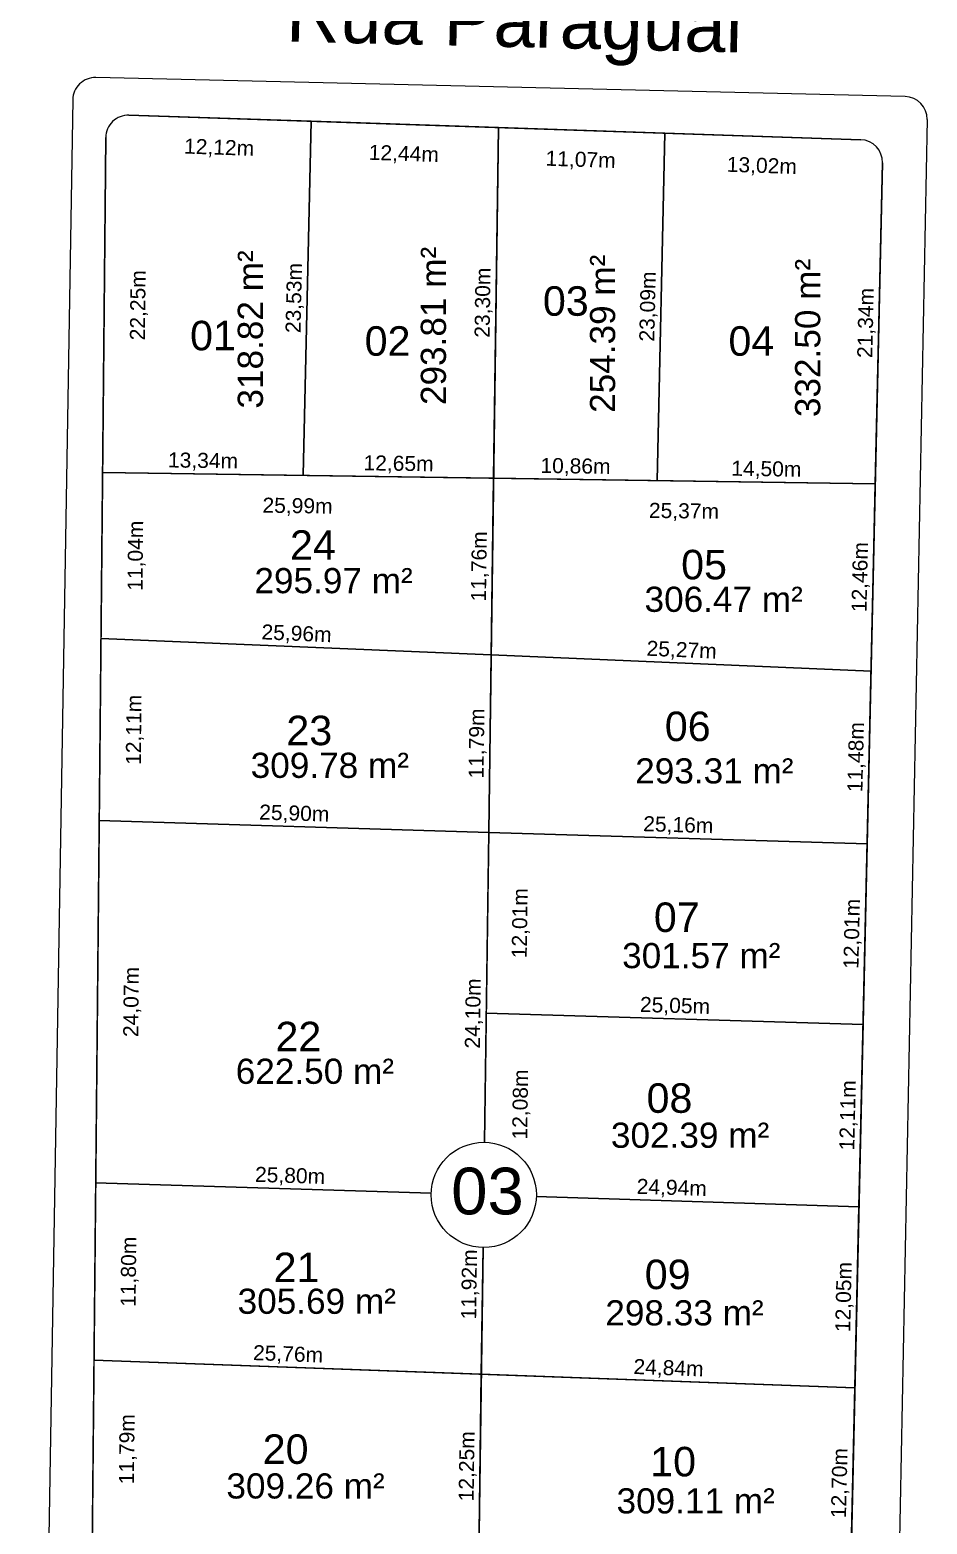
# Model space of a CAD drawing. Header units: metres. Extents: x 3808 to 8215, y 2374 to 6187.
# Drawn here: x 4818.6 to 4878.3, y 4504.5 to 4603.8 of the extents above; entities that cross this region are included whole.
import ezdxf
from ezdxf.enums import TextEntityAlignment as Align

# ---------------------------------------------------------------- set-up
doc = ezdxf.new("R2010")
doc.units = ezdxf.units.M
for name, color, linetype in [('Areas Lotes', 1, 'Continuous'), ('Calçada', 8, 'Continuous'), ('COTAS', 7, 'Continuous'), ('Lote', 7, 'Continuous'), ('Nome das Ruas', 7, 'Continuous'), ('Nº Lote', 7, 'Continuous'), ('Nº. quadra', 7, 'Continuous'), ('quadras', 7, 'Continuous')]:
    doc.layers.add(name, color=color, linetype=linetype)
doc.styles.add('Arial', font='arial.ttf')
doc.dimstyles.new('Copy(2) of ISO-25', dxfattribs={"dimtxt": 1, "dimasz": 2.5, "dimexe": 1.25, "dimexo": 0.625, "dimgap": 0.2, "dimtad": 1, "dimtoh": 1, "dimlfac": 1, "dimzin": 1, "dimtxsty": 'Arial', "dimblk": 'NONE', "dimcen": 0, "dimse1": 1, "dimse2": 1, "dimsd1": 1, "dimsd2": 1, "dimclrt": 256, "dimaunit": 1, "dimadec": 3, "dimazin": 0, "dimtfac": 1, "dimtmove": 0, "dimatfit": 3, "dimldrblk": 'NONE', "dimfxl": 1, "dimtolj": 1, "dimtzin": 0, "dimarcsym": 0})

# ---------------------------------------------------------------- blocks, each defined once
blk = doc.blocks.new('*D7669')
at = {"layer": 'Defpoints', "color": 0, "linetype": 'Continuous', "transparency": 16777216}
for p in [(4823.463, 4574.439), (4836.804, 4574.242), (4836.804, 4574.242)]:
    blk.add_point(p, dxfattribs=at)
at = {"layer": 'COTAS', "linetype": 'Continuous', "lineweight": 5, "transparency": 16777216, "insert": (4830.146, 4575.141), "char_height": 1, "attachment_point": 5, "rotation": 359.15487, "style": 'Arial'}
blk.add_mtext('\\A1;13,34m', dxfattribs=at)
blk = doc.blocks.new('_None')
blk = doc.blocks.new('*D7670')
at = {"layer": 'Defpoints', "color": 0, "linetype": 'Continuous', "transparency": 16777216}
for p in [(4836.804, 4574.242), (4849.455, 4574.055), (4849.455, 4574.055)]:
    blk.add_point(p, dxfattribs=at)
at = {"layer": 'COTAS', "linetype": 'Continuous', "lineweight": 5, "transparency": 16777216, "insert": (4843.141, 4574.95), "char_height": 1, "attachment_point": 5, "rotation": 359.15487, "style": 'Arial'}
blk.add_mtext('\\A1;12,65m', dxfattribs=at)
blk = doc.blocks.new('*D7671')
at = {"layer": 'Defpoints', "color": 0, "linetype": 'Continuous', "transparency": 16777216}
for p in [(4849.455, 4574.055), (4849.455, 4574.055), (4860.318, 4573.895)]:
    blk.add_point(p, dxfattribs=at)
at = {"layer": 'COTAS', "linetype": 'Continuous', "lineweight": 5, "transparency": 16777216, "insert": (4854.898, 4574.776), "char_height": 1, "attachment_point": 5, "rotation": 359.15487, "style": 'Arial'}
blk.add_mtext('\\A1;10,86m', dxfattribs=at)
blk = doc.blocks.new('*D7672')
at = {"layer": 'Defpoints', "color": 0, "linetype": 'Continuous', "transparency": 16777216}
for p in [(4860.318, 4573.895), (4860.318, 4573.895), (4874.821, 4573.681)]:
    blk.add_point(p, dxfattribs=at)
at = {"layer": 'COTAS', "linetype": 'Continuous', "lineweight": 5, "transparency": 16777216, "insert": (4867.581, 4574.589), "char_height": 1, "attachment_point": 5, "rotation": 359.15487, "style": 'Arial'}
blk.add_mtext('\\A1;14,50m', dxfattribs=at)
blk = doc.blocks.new('*D7673')
at = {"layer": 'Defpoints', "color": 0, "linetype": 'Continuous', "transparency": 16777216}
for p in [(4860.84, 4596.982), (4860.84, 4596.982), (4860.318, 4573.895)]:
    blk.add_point(p, dxfattribs=at)
at = {"layer": 'COTAS', "linetype": 'Continuous', "lineweight": 5, "transparency": 16777216, "insert": (4859.778, 4585.456), "char_height": 1, "attachment_point": 5, "rotation": 88.70486, "style": 'Arial'}
blk.add_mtext('\\A1;23,09m', dxfattribs=at)
blk = doc.blocks.new('*D7674')
at = {"layer": 'Defpoints', "color": 0, "linetype": 'Continuous', "transparency": 16777216}
for p in [(4849.774, 4597.352), (4849.774, 4597.352), (4849.455, 4574.055)]:
    blk.add_point(p, dxfattribs=at)
at = {"layer": 'COTAS', "linetype": 'Continuous', "lineweight": 5, "transparency": 16777216, "insert": (4848.814, 4585.715), "char_height": 1, "attachment_point": 5, "rotation": 89.2151, "style": 'Arial'}
blk.add_mtext('\\A1;23,30m', dxfattribs=at)
blk = doc.blocks.new('*D7675')
at = {"layer": 'Defpoints', "color": 0, "linetype": 'Continuous', "transparency": 16777216}
for p in [(4837.336, 4597.769), (4837.336, 4597.769), (4836.804, 4574.242)]:
    blk.add_point(p, dxfattribs=at)
at = {"layer": 'COTAS', "linetype": 'Continuous', "lineweight": 5, "transparency": 16777216, "insert": (4836.27, 4586.023), "char_height": 1, "attachment_point": 5, "rotation": 88.70486, "style": 'Arial'}
blk.add_mtext('\\A1;23,53m', dxfattribs=at)
blk = doc.blocks.new('*D7676')
at = {"layer": 'Defpoints', "color": 0, "linetype": 'Continuous', "transparency": 16777216}
for p in [(4875.303, 4595.013), (4874.821, 4573.681), (4874.821, 4573.681)]:
    blk.add_point(p, dxfattribs=at)
at = {"layer": 'COTAS', "linetype": 'Continuous', "lineweight": 5, "transparency": 16777216, "insert": (4874.262, 4584.365), "char_height": 1, "attachment_point": 5, "rotation": 88.70486, "style": 'Arial'}
blk.add_mtext('\\A1;21,34m', dxfattribs=at)
blk = doc.blocks.new('*D7677')
at = {"layer": 'Defpoints', "color": 0, "linetype": 'Continuous', "transparency": 16777216}
for p in [(4874.821, 4573.681), (4874.54, 4561.228), (4874.54, 4561.228)]:
    blk.add_point(p, dxfattribs=at)
at = {"layer": 'COTAS', "linetype": 'Continuous', "lineweight": 5, "transparency": 16777216, "insert": (4873.88, 4567.472), "char_height": 1, "attachment_point": 5, "rotation": 88.70486, "style": 'Arial'}
blk.add_mtext('\\A1;12,46m', dxfattribs=at)
blk = doc.blocks.new('*D7678')
at = {"layer": 'Defpoints', "color": 0, "linetype": 'Continuous', "transparency": 16777216}
for p in [(4874.54, 4561.228), (4874.28, 4549.751), (4874.28, 4549.751)]:
    blk.add_point(p, dxfattribs=at)
at = {"layer": 'COTAS', "linetype": 'Continuous', "lineweight": 5, "transparency": 16777216, "insert": (4873.609, 4555.507), "char_height": 1, "attachment_point": 5, "rotation": 88.70486, "style": 'Arial'}
blk.add_mtext('\\A1;11,48m', dxfattribs=at)
blk = doc.blocks.new('*D7679')
at = {"layer": 'Defpoints', "color": 0, "linetype": 'Continuous', "transparency": 16777216}
for p in [(4874.28, 4549.751), (4874.009, 4537.742), (4874.009, 4537.742)]:
    blk.add_point(p, dxfattribs=at)
at = {"layer": 'COTAS', "linetype": 'Continuous', "lineweight": 5, "transparency": 16777216, "insert": (4873.344, 4543.764), "char_height": 1, "attachment_point": 5, "rotation": 88.70486, "style": 'Arial'}
blk.add_mtext('\\A1;12,01m', dxfattribs=at)
blk = doc.blocks.new('*D7680')
at = {"layer": 'Defpoints', "color": 0, "linetype": 'Continuous', "transparency": 16777216}
for p in [(4874.009, 4537.742), (4873.735, 4525.633), (4873.735, 4525.633)]:
    blk.add_point(p, dxfattribs=at)
at = {"layer": 'COTAS', "linetype": 'Continuous', "lineweight": 5, "transparency": 16777216, "insert": (4873.071, 4531.705), "char_height": 1, "attachment_point": 5, "rotation": 88.70486, "style": 'Arial'}
blk.add_mtext('\\A1;12,11m', dxfattribs=at)
blk = doc.blocks.new('*D7681')
at = {"layer": 'Defpoints', "color": 0, "linetype": 'Continuous', "transparency": 16777216}
for p in [(4873.735, 4525.633), (4873.463, 4513.588), (4873.463, 4513.588)]:
    blk.add_point(p, dxfattribs=at)
at = {"layer": 'COTAS', "linetype": 'Continuous', "lineweight": 5, "transparency": 16777216, "insert": (4872.798, 4519.629), "char_height": 1, "attachment_point": 5, "rotation": 88.70486, "style": 'Arial'}
blk.add_mtext('\\A1;12,05m', dxfattribs=at)
blk = doc.blocks.new('*D7682')
at = {"layer": 'Defpoints', "color": 0, "linetype": 'Continuous', "transparency": 16777216}
for p in [(4873.463, 4513.588), (4873.176, 4500.896), (4873.176, 4500.896)]:
    blk.add_point(p, dxfattribs=at)
at = {"layer": 'COTAS', "linetype": 'Continuous', "lineweight": 5, "transparency": 16777216, "insert": (4872.518, 4507.26), "char_height": 1, "attachment_point": 5, "rotation": 88.70486, "style": 'Arial'}
blk.add_mtext('\\A1;12,70m', dxfattribs=at)
blk = doc.blocks.new('*D7693')
at = {"layer": 'Defpoints', "color": 0, "linetype": 'Continuous', "transparency": 16777216}
for p in [(4848.639, 4514.494), (4848.639, 4514.494), (4848.471, 4502.243)]:
    blk.add_point(p, dxfattribs=at)
at = {"layer": 'COTAS', "linetype": 'Continuous', "lineweight": 5, "transparency": 16777216, "insert": (4847.754, 4508.379), "char_height": 1, "attachment_point": 5, "rotation": 89.2151, "style": 'Arial'}
blk.add_mtext('\\A1;12,25m', dxfattribs=at)
blk = doc.blocks.new('*D7694')
at = {"layer": 'Defpoints', "color": 0, "linetype": 'Continuous', "transparency": 16777216}
for p in [(4848.802, 4526.417), (4848.639, 4514.494), (4848.639, 4514.494)]:
    blk.add_point(p, dxfattribs=at)
at = {"layer": 'COTAS', "linetype": 'Continuous', "lineweight": 5, "transparency": 16777216, "insert": (4847.92, 4520.466), "char_height": 1, "attachment_point": 5, "rotation": 89.2151, "style": 'Arial'}
blk.add_mtext('\\A1;11,92m', dxfattribs=at)
blk = doc.blocks.new('*D7695')
at = {"layer": 'Defpoints', "color": 0, "linetype": 'Continuous', "transparency": 16777216}
for p in [(4849.132, 4550.511), (4849.132, 4550.511), (4848.802, 4526.417)]:
    blk.add_point(p, dxfattribs=at)
at = {"layer": 'COTAS', "linetype": 'Continuous', "lineweight": 5, "transparency": 16777216, "insert": (4848.166, 4538.475), "char_height": 1, "attachment_point": 5, "rotation": 89.2151, "style": 'Arial'}
blk.add_mtext('\\A1;24,10m', dxfattribs=at)
blk = doc.blocks.new('*D7696')
at = {"layer": 'Defpoints', "color": 0, "linetype": 'Continuous', "transparency": 16777216}
for p in [(4848.968, 4538.499), (4852.197, 4538.454), (4848.802, 4526.417)]:
    blk.add_point(p, dxfattribs=at)
at = {"layer": 'COTAS', "linetype": 'Continuous', "lineweight": 5, "transparency": 16777216, "insert": (4851.313, 4532.424), "char_height": 1, "attachment_point": 5, "rotation": 89.2151, "style": 'Arial'}
blk.add_mtext('\\A1;12,08m', dxfattribs=at)
blk = doc.blocks.new('*D7697')
at = {"layer": 'Defpoints', "color": 0, "linetype": 'Continuous', "transparency": 16777216}
for p in [(4849.132, 4550.511), (4852.166, 4550.47), (4848.968, 4538.499)]:
    blk.add_point(p, dxfattribs=at)
at = {"layer": 'COTAS', "linetype": 'Continuous', "lineweight": 5, "transparency": 16777216, "insert": (4851.282, 4544.474), "char_height": 1, "attachment_point": 5, "rotation": 89.2151, "style": 'Arial'}
blk.add_mtext('\\A1;12,01m', dxfattribs=at)
blk = doc.blocks.new('*D7698')
at = {"layer": 'Defpoints', "color": 0, "linetype": 'Continuous', "transparency": 16777216}
for p in [(4849.294, 4562.3), (4849.294, 4562.3), (4849.132, 4550.511)]:
    blk.add_point(p, dxfattribs=at)
at = {"layer": 'COTAS', "linetype": 'Continuous', "lineweight": 5, "transparency": 16777216, "insert": (4848.412, 4556.417), "char_height": 1, "attachment_point": 5, "rotation": 89.2151, "style": 'Arial'}
blk.add_mtext('\\A1;11,79m', dxfattribs=at)
blk = doc.blocks.new('*D7699')
at = {"layer": 'Defpoints', "color": 0, "linetype": 'Continuous', "transparency": 16777216}
for p in [(4849.455, 4574.055), (4849.294, 4562.3), (4849.294, 4562.3)]:
    blk.add_point(p, dxfattribs=at)
at = {"layer": 'COTAS', "linetype": 'Continuous', "lineweight": 5, "transparency": 16777216, "insert": (4848.573, 4568.189), "char_height": 1, "attachment_point": 5, "rotation": 89.2151, "style": 'Arial'}
blk.add_mtext('\\A1;11,76m', dxfattribs=at)
blk = doc.blocks.new('*D7700')
at = {"layer": 'Defpoints', "color": 0, "linetype": 'Continuous', "transparency": 16777216}
for p in [(4849.455, 4574.055), (4874.821, 4573.681), (4874.779, 4570.802)]:
    blk.add_point(p, dxfattribs=at)
at = {"layer": 'COTAS', "linetype": 'Continuous', "lineweight": 5, "transparency": 16777216, "insert": (4862.107, 4571.79), "char_height": 1, "attachment_point": 5, "rotation": 359.15487, "style": 'Arial'}
blk.add_mtext('\\A1;25,37m', dxfattribs=at)
blk = doc.blocks.new('*D7701')
at = {"layer": 'Defpoints', "color": 0, "linetype": 'Continuous', "transparency": 16777216}
for p in [(4823.463, 4574.439), (4849.455, 4574.055), (4849.412, 4571.14)]:
    blk.add_point(p, dxfattribs=at)
at = {"layer": 'COTAS', "linetype": 'Continuous', "lineweight": 5, "transparency": 16777216, "insert": (4836.428, 4572.133), "char_height": 1, "attachment_point": 5, "rotation": 359.15487, "style": 'Arial'}
blk.add_mtext('\\A1;25,99m', dxfattribs=at)
blk = doc.blocks.new('*D7702')
at = {"layer": 'Defpoints', "color": 0, "linetype": 'Continuous', "transparency": 16777216}
for p in [(4823.357, 4563.403), (4823.357, 4563.403), (4849.294, 4562.3)]:
    blk.add_point(p, dxfattribs=at)
at = {"layer": 'COTAS', "linetype": 'Continuous', "lineweight": 5, "transparency": 16777216, "insert": (4836.36, 4563.652), "char_height": 1, "attachment_point": 5, "rotation": 357.56635, "style": 'Arial'}
blk.add_mtext('\\A1;25,96m', dxfattribs=at)
blk = doc.blocks.new('*D7703')
at = {"layer": 'Defpoints', "color": 0, "linetype": 'Continuous', "transparency": 16777216}
for p in [(4849.294, 4562.3), (4849.294, 4562.3), (4874.54, 4561.228)]:
    blk.add_point(p, dxfattribs=at)
at = {"layer": 'COTAS', "linetype": 'Continuous', "lineweight": 5, "transparency": 16777216, "insert": (4861.951, 4562.564), "char_height": 1, "attachment_point": 5, "rotation": 357.56635, "style": 'Arial'}
blk.add_mtext('\\A1;25,27m', dxfattribs=at)
blk = doc.blocks.new('*D7704')
at = {"layer": 'Defpoints', "color": 0, "linetype": 'Continuous', "transparency": 16777216}
for p in [(4849.132, 4550.511), (4849.132, 4550.511), (4874.28, 4549.751)]:
    blk.add_point(p, dxfattribs=at)
at = {"layer": 'COTAS', "linetype": 'Continuous', "lineweight": 5, "transparency": 16777216, "insert": (4861.73, 4550.932), "char_height": 1, "attachment_point": 5, "rotation": 358.26831, "style": 'Arial'}
blk.add_mtext('\\A1;25,16m', dxfattribs=at)
blk = doc.blocks.new('*D7705')
at = {"layer": 'Defpoints', "color": 0, "linetype": 'Continuous', "transparency": 16777216}
for p in [(4823.241, 4551.294), (4823.241, 4551.294), (4849.132, 4550.511)]:
    blk.add_point(p, dxfattribs=at)
at = {"layer": 'COTAS', "linetype": 'Continuous', "lineweight": 5, "transparency": 16777216, "insert": (4836.211, 4551.703), "char_height": 1, "attachment_point": 5, "rotation": 358.26831, "style": 'Arial'}
blk.add_mtext('\\A1;25,90m', dxfattribs=at)
blk = doc.blocks.new('*D7706')
at = {"layer": 'Defpoints', "color": 0, "linetype": 'Continuous', "transparency": 16777216}
for p in [(4848.968, 4538.499), (4874.009, 4537.742), (4874.009, 4537.742)]:
    blk.add_point(p, dxfattribs=at)
at = {"layer": 'COTAS', "linetype": 'Continuous', "lineweight": 5, "transparency": 16777216, "insert": (4861.512, 4538.921), "char_height": 1, "attachment_point": 5, "rotation": 358.26831, "style": 'Arial'}
blk.add_mtext('\\A1;25,05m', dxfattribs=at)
blk = doc.blocks.new('*D7707')
at = {"layer": 'Defpoints', "color": 0, "linetype": 'Continuous', "transparency": 16777216}
for p in [(4848.802, 4526.417), (4873.735, 4525.633), (4873.735, 4525.633)]:
    blk.add_point(p, dxfattribs=at)
at = {"layer": 'COTAS', "linetype": 'Continuous', "lineweight": 5, "transparency": 16777216, "insert": (4861.294, 4526.826), "char_height": 1, "attachment_point": 5, "rotation": 358.19955, "style": 'Arial'}
blk.add_mtext('\\A1;24,94m', dxfattribs=at)
blk = doc.blocks.new('*D7708')
at = {"layer": 'Defpoints', "color": 0, "linetype": 'Continuous', "transparency": 16777216}
for p in [(4823.01, 4527.228), (4823.01, 4527.228), (4848.802, 4526.417)]:
    blk.add_point(p, dxfattribs=at)
at = {"layer": 'COTAS', "linetype": 'Continuous', "lineweight": 5, "transparency": 16777216, "insert": (4835.931, 4527.623), "char_height": 1, "attachment_point": 5, "rotation": 358.19955, "style": 'Arial'}
blk.add_mtext('\\A1;25,80m', dxfattribs=at)
blk = doc.blocks.new('*D7709')
at = {"layer": 'Defpoints', "color": 0, "linetype": 'Continuous', "transparency": 16777216}
for p in [(4848.639, 4514.494), (4848.639, 4514.494), (4873.463, 4513.588)]:
    blk.add_point(p, dxfattribs=at)
at = {"layer": 'COTAS', "linetype": 'Continuous', "lineweight": 5, "transparency": 16777216, "insert": (4861.08, 4514.841), "char_height": 1, "attachment_point": 5, "rotation": 357.9107, "style": 'Arial'}
blk.add_mtext('\\A1;24,84m', dxfattribs=at)
blk = doc.blocks.new('*D7710')
at = {"layer": 'Defpoints', "color": 0, "linetype": 'Continuous', "transparency": 16777216}
for p in [(4822.897, 4515.433), (4822.897, 4515.433), (4848.639, 4514.494)]:
    blk.add_point(p, dxfattribs=at)
at = {"layer": 'COTAS', "linetype": 'Continuous', "lineweight": 5, "transparency": 16777216, "insert": (4835.797, 4515.764), "char_height": 1, "attachment_point": 5, "rotation": 357.9107, "style": 'Arial'}
blk.add_mtext('\\A1;25,76m', dxfattribs=at)
blk = doc.blocks.new('*D7725')
at = {"layer": 'Defpoints', "color": 0, "linetype": 'Continuous', "transparency": 16777216}
for p in [(4822.897, 4515.433), (4826.029, 4515.403), (4822.784, 4503.643)]:
    blk.add_point(p, dxfattribs=at)
at = {"layer": 'COTAS', "linetype": 'Continuous', "lineweight": 5, "transparency": 16777216, "insert": (4825.171, 4509.516), "char_height": 1, "attachment_point": 5, "rotation": 89.45006, "style": 'Arial'}
blk.add_mtext('\\A1;11,79m', dxfattribs=at)
blk = doc.blocks.new('*D7726')
at = {"layer": 'Defpoints', "color": 0, "linetype": 'Continuous', "transparency": 16777216}
for p in [(4823.01, 4527.228), (4826.142, 4527.198), (4822.897, 4515.433)]:
    blk.add_point(p, dxfattribs=at)
at = {"layer": 'COTAS', "linetype": 'Continuous', "lineweight": 5, "transparency": 16777216, "insert": (4825.284, 4521.308), "char_height": 1, "attachment_point": 5, "rotation": 89.45006, "style": 'Arial'}
blk.add_mtext('\\A1;11,80m', dxfattribs=at)
blk = doc.blocks.new('*D7727')
at = {"layer": 'Defpoints', "color": 0, "linetype": 'Continuous', "transparency": 16777216}
for p in [(4823.241, 4551.294), (4826.373, 4551.264), (4823.01, 4527.228)]:
    blk.add_point(p, dxfattribs=at)
at = {"layer": 'COTAS', "linetype": 'Continuous', "lineweight": 5, "transparency": 16777216, "insert": (4825.456, 4539.238), "char_height": 1, "attachment_point": 5, "rotation": 89.45006, "style": 'Arial'}
blk.add_mtext('\\A1;24,07m', dxfattribs=at)
blk = doc.blocks.new('*D7728')
at = {"layer": 'Defpoints', "color": 0, "linetype": 'Continuous', "transparency": 16777216}
for p in [(4823.357, 4563.403), (4826.489, 4563.373), (4823.241, 4551.294)]:
    blk.add_point(p, dxfattribs=at)
at = {"layer": 'COTAS', "linetype": 'Continuous', "lineweight": 5, "transparency": 16777216, "insert": (4825.63, 4557.326), "char_height": 1, "attachment_point": 5, "rotation": 89.45006, "style": 'Arial'}
blk.add_mtext('\\A1;12,11m', dxfattribs=at)
blk = doc.blocks.new('*D7729')
at = {"layer": 'Defpoints', "color": 0, "linetype": 'Continuous', "transparency": 16777216}
for p in [(4823.463, 4574.439), (4826.595, 4574.409), (4823.357, 4563.403)]:
    blk.add_point(p, dxfattribs=at)
at = {"layer": 'COTAS', "linetype": 'Continuous', "lineweight": 5, "transparency": 16777216, "insert": (4825.741, 4568.898), "char_height": 1, "attachment_point": 5, "rotation": 89.45006, "style": 'Arial'}
blk.add_mtext('\\A1;11,04m', dxfattribs=at)
blk = doc.blocks.new('*D7730')
at = {"layer": 'Defpoints', "color": 0, "linetype": 'Continuous', "transparency": 16777216}
for p in [(4823.463, 4596.689), (4826.809, 4596.657), (4823.463, 4574.439)]:
    blk.add_point(p, dxfattribs=at)
at = {"layer": 'COTAS', "linetype": 'Continuous', "lineweight": 5, "transparency": 16777216, "insert": (4825.901, 4585.541), "char_height": 1, "attachment_point": 5, "rotation": 89.45006, "style": 'Arial'}
blk.add_mtext('\\A1;22,25m', dxfattribs=at)
blk = doc.blocks.new('*D7731')
at = {"layer": 'Defpoints', "color": 0, "linetype": 'Continuous', "transparency": 16777216}
for p in [(4825.227, 4598.174), (4837.336, 4597.769), (4837.242, 4594.953)]:
    blk.add_point(p, dxfattribs=at)
at = {"layer": 'COTAS', "linetype": 'Continuous', "lineweight": 5, "transparency": 16777216, "insert": (4831.214, 4595.956), "char_height": 1, "attachment_point": 5, "rotation": 358.08207, "style": 'Arial'}
blk.add_mtext('\\A1;12,12m', dxfattribs=at)
blk = doc.blocks.new('*D7732')
at = {"layer": 'Defpoints', "color": 0, "linetype": 'Continuous', "transparency": 16777216}
for p in [(4837.336, 4597.769), (4849.774, 4597.352), (4849.68, 4594.537)]:
    blk.add_point(p, dxfattribs=at)
at = {"layer": 'COTAS', "linetype": 'Continuous', "lineweight": 5, "transparency": 16777216, "insert": (4843.488, 4595.545), "char_height": 1, "attachment_point": 5, "rotation": 358.08207, "style": 'Arial'}
blk.add_mtext('\\A1;12,44m', dxfattribs=at)
blk = doc.blocks.new('*D7733')
at = {"layer": 'Defpoints', "color": 0, "linetype": 'Continuous', "transparency": 16777216}
for p in [(4849.774, 4597.352), (4860.84, 4596.982), (4860.746, 4594.166)]:
    blk.add_point(p, dxfattribs=at)
at = {"layer": 'COTAS', "linetype": 'Continuous', "lineweight": 5, "transparency": 16777216, "insert": (4855.239, 4595.152), "char_height": 1, "attachment_point": 5, "rotation": 358.08207, "style": 'Arial'}
blk.add_mtext('\\A1;11,07m', dxfattribs=at)
blk = doc.blocks.new('*D7734')
at = {"layer": 'Defpoints', "color": 0, "linetype": 'Continuous', "transparency": 16777216}
for p in [(4860.84, 4596.982), (4873.854, 4596.546), (4873.76, 4593.73)]:
    blk.add_point(p, dxfattribs=at)
at = {"layer": 'COTAS', "linetype": 'Continuous', "lineweight": 5, "transparency": 16777216, "insert": (4867.279, 4594.749), "char_height": 1, "attachment_point": 5, "rotation": 358.08207, "style": 'Arial'}
blk.add_mtext('\\A1;13,02m', dxfattribs=at)

msp = doc.modelspace()

# ---------------------------------------------------------------- linework, layer by layer
at = {"layer": 'Calçada', "linetype": 'Continuous', "lineweight": 5}
for p, q in [((4876.8, 4599.419), (4823.022, 4600.678)), ((4821.487, 4599.204), (4818.641, 4427.853)), ((4878.265, 4597.891), (4874.954, 4426.904))]:
    msp.add_line(p, q, dxfattribs=at)
for centre, start, end in [((4822.987, 4599.179), 88.65905, 179.04842), ((4876.765, 4597.92), 358.89078, 88.65905)]:
    msp.add_arc(centre, 1.5, start, end, dxfattribs=at)
at = {"layer": 'Lote', "lineweight": 5}
for p, q in [((4837.336, 4597.769), (4836.804, 4574.242)), ((4849.774, 4597.352), (4848.85, 4529.912)), ((4860.84, 4596.982), (4860.318, 4573.895)), ((4823.463, 4574.439), (4874.821, 4573.681)), ((4874.54, 4561.228), (4823.357, 4563.403)), ((4823.241, 4551.294), (4874.28, 4549.751)), ((4848.968, 4538.499), (4874.009, 4537.742)), ((4845.308, 4526.527), (4823.01, 4527.228)), ((4873.735, 4525.633), (4852.296, 4526.307)), ((4848.754, 4522.922), (4847.505, 4431.706)), ((4822.897, 4515.433), (4873.463, 4513.588))]:
    msp.add_line(p, q, dxfattribs=at)
at = {"layer": 'Lote', "linetype": 'Continuous', "lineweight": 5, "flags": 128}
for points in [[(4837.336, 4597.769), (4825.227, 4598.174, 0.421224), (4823.677, 4596.689), (4823.463, 4574.439), (4836.804, 4574.242)], [(4860.318, 4573.895), (4874.821, 4573.681), (4875.303, 4595.013, 0.411033), (4873.854, 4596.546), (4860.84, 4596.982)]]:
    msp.add_lwpolyline(points, format="xyb", close=True, dxfattribs=at)
for points in [[(4836.804, 4574.242), (4849.455, 4574.055), (4849.774, 4597.352), (4837.336, 4597.769)], [(4860.84, 4596.982), (4849.774, 4597.352), (4849.455, 4574.055), (4860.318, 4573.895)], [(4823.463, 4574.439), (4823.357, 4563.403), (4849.294, 4562.3), (4849.455, 4574.055)], [(4874.54, 4561.228), (4874.821, 4573.681), (4849.455, 4574.055), (4849.294, 4562.3)], [(4823.357, 4563.403), (4823.241, 4551.294), (4849.132, 4550.511), (4849.294, 4562.3)], [(4849.294, 4562.3), (4849.132, 4550.511), (4874.28, 4549.751), (4874.54, 4561.228)], [(4874.009, 4537.742), (4874.28, 4549.751), (4849.132, 4550.511), (4848.968, 4538.499)], [(4822.897, 4515.433), (4822.784, 4503.643), (4848.471, 4502.243), (4848.639, 4514.494)], [(4873.176, 4500.896), (4873.463, 4513.588), (4848.639, 4514.494), (4848.471, 4502.243)]]:
    msp.add_lwpolyline(points, close=True, dxfattribs=at)
for points in [[(4848.85, 4529.912), (4849.132, 4550.511), (4823.241, 4551.294), (4823.01, 4527.228), (4845.308, 4526.527)], [(4852.296, 4526.307), (4873.735, 4525.633), (4874.009, 4537.742), (4848.968, 4538.499), (4848.85, 4529.912)], [(4845.308, 4526.527), (4823.01, 4527.228), (4822.897, 4515.433), (4848.639, 4514.494), (4848.754, 4522.922)], [(4848.754, 4522.922), (4848.639, 4514.494), (4873.463, 4513.588), (4873.735, 4525.633), (4852.296, 4526.307)]]:
    msp.add_lwpolyline(points, dxfattribs=at)
at = {"layer": 'Nº. quadra', "lineweight": 5}
msp.add_circle((4848.802, 4526.417), 3.496, dxfattribs=at)
at = {"layer": 'quadras', "lineweight": 5}
for p, q in [((4825.227, 4598.174), (4873.854, 4596.546)), ((4822.117, 4434.148), (4823.677, 4596.689)), ((4875.303, 4595.013), (4871.625, 4432.295))]:
    msp.add_line(p, q, dxfattribs=at)
at = {"layer": 'quadras', "linetype": 'Continuous', "lineweight": 5, "flags": 128}
msp.add_lwpolyline([(4875.303, 4595.013, 0.411033), (4873.854, 4596.546), (4825.227, 4598.174, 0.421224), (4823.677, 4596.689), (4822.117, 4434.148, 0.405687), (4823.558, 4432.635), (4870.067, 4430.83, 0.418964), (4871.625, 4432.295)], format="xyb", close=True, dxfattribs=at)
at = {"layer": 'quadras', "lineweight": 5}
for centre, start, end in [((4825.177, 4596.675), 88.08207, 179.45006), ((4873.804, 4595.047), 358.70486, 88.08207)]:
    msp.add_arc(centre, 1.5, start, end, dxfattribs=at)

# ---------------------------------------------------------------- texts
at = {"layer": 'Areas Lotes', "linetype": 'Continuous', "lineweight": 5, "style": 'Arial'}
for s, p in [('318.82 m²', (4834.127, 4578.677)), ('293.81 m²', (4846.291, 4578.912)), ('254.39 m²', (4857.534, 4578.39)), ('332.50 m²', (4871.164, 4578.111))]:
    msp.add_text(s, height=1.6726, rotation=90, dxfattribs=at).set_placement(p)
for s, p in [('295.97 m²', (4833.561, 4566.407)), ('306.47 m²', (4859.487, 4565.167)), ('309.78 m²', (4833.313, 4554.133)), ('293.31 m²', (4858.867, 4553.761)), ('301.57 m²', (4857.999, 4541.486)), ('622.50 m²', (4832.32, 4533.799)), ('302.39 m²', (4857.253, 4529.548)), ('305.69 m²', (4832.444, 4518.514)), ('298.33 m²', (4856.882, 4517.744)), ('309.26 m²', (4831.699, 4506.239)), ('309.11 m²', (4857.626, 4505.247))]:
    msp.add_text(s, height=1.6726, dxfattribs=at).set_placement(p)
at = {"layer": 'Nome das Ruas', "lineweight": 5, "style": 'Arial'}
msp.add_text('Rua Paraguai', height=3.55, rotation=358.60838, dxfattribs=at).set_placement((4835.639, 4603.075, 165.916))
at = {"layer": 'Nº Lote', "linetype": 'Continuous', "lineweight": 5, "style": 'Arial'}
for s, p in [('03', (4854.256, 4584.846)), ('01', (4830.808, 4582.551)), ('02', (4842.411, 4582.189)), ('04', (4866.585, 4582.189)), ('24', (4837.449, 4568.629)), ('05', (4863.442, 4567.329)), ('23', (4837.208, 4556.306)), ('06', (4862.355, 4556.578)), ('07', (4861.629, 4543.893)), ('22', (4836.483, 4535.964)), ('08', (4861.144, 4531.873)), ('21', (4836.362, 4520.622)), ('09', (4861.023, 4520.155)), ('20', (4835.637, 4508.541)), ('10', (4861.386, 4507.712))]:
    msp.add_text(s, height=1.96, dxfattribs=at).set_placement(p, align=Align.CENTER)
at = {"layer": 'Nº. quadra', "lineweight": 5, "style": 'Arial'}
msp.add_text('03', height=3.1039, dxfattribs=at).set_placement((4846.638, 4525.123))

# ---------------------------------------------------------------- dimensions: what is measured, and where the dimension line sits
at = {"layer": 'COTAS', "linetype": 'Continuous', "lineweight": 5}
for p1, p2, distance, picture, middle in [((4825.227, 4598.174), (4837.336, 4597.769), -2.817, '*D7731', (4831.214, 4595.956)), ((4836.804, 4574.242), (4837.336, 4597.769), 0, '*D7675', (4836.27, 4586.023)), ((4849.455, 4574.055), (4849.774, 4597.352), 0, '*D7674', (4848.814, 4585.715)), ((4860.318, 4573.895), (4860.84, 4596.982), 0, '*D7673', (4859.778, 4585.456)), ((4875.303, 4595.013), (4874.821, 4573.681), 0, '*D7676', (4874.262, 4584.365)), ((4823.463, 4574.439), (4836.804, 4574.242), 0, '*D7669', (4830.146, 4575.141)), ((4836.804, 4574.242), (4849.455, 4574.055), 0, '*D7670', (4843.141, 4574.95)), ((4860.318, 4573.895), (4849.455, 4574.055), 0, '*D7671', (4854.898, 4574.776)), ((4874.821, 4573.681), (4860.318, 4573.895), 0, '*D7672', (4867.581, 4574.589)), ((4823.463, 4574.439), (4849.455, 4574.055), -2.915, '*D7701', (4836.428, 4572.133)), ((4849.455, 4574.055), (4849.294, 4562.3), 0, '*D7699', (4848.573, 4568.189)), ((4849.455, 4574.055), (4874.821, 4573.681), -2.879, '*D7700', (4862.107, 4571.79)), ((4849.294, 4562.3), (4823.357, 4563.403), 0, '*D7702', (4836.36, 4563.652)), ((4874.54, 4561.228), (4849.294, 4562.3), 0, '*D7703', (4861.951, 4562.564)), ((4849.132, 4550.511), (4849.294, 4562.3), 0, '*D7698', (4848.412, 4556.417)), ((4849.132, 4550.511), (4823.241, 4551.294), 0, '*D7705', (4836.211, 4551.703)), ((4874.28, 4549.751), (4849.132, 4550.511), 0, '*D7704', (4861.73, 4550.932)), ((4848.802, 4526.417), (4849.132, 4550.511), 0, '*D7695', (4848.166, 4538.475)), ((4848.968, 4538.499), (4849.132, 4550.511), -3.034, '*D7697', (4851.282, 4544.474)), ((4848.968, 4538.499), (4874.009, 4537.742), 0, '*D7706', (4861.512, 4538.921)), ((4848.802, 4526.417), (4848.968, 4538.499), -3.23, '*D7696', (4851.313, 4532.424)), ((4848.802, 4526.417), (4823.01, 4527.228), 0, '*D7708', (4835.931, 4527.623)), ((4848.80221, 4526.41681), (4873.73486, 4525.63308), 0, '*D7707', (4861.2937, 4526.8255)), ((4848.802, 4526.417), (4848.639, 4514.494), 0, '*D7694', (4847.92, 4520.466)), ((4848.639, 4514.494), (4822.897, 4515.433), 0, '*D7710', (4835.797, 4515.764)), ((4873.463, 4513.588), (4848.639, 4514.494), 0, '*D7709', (4861.08, 4514.841)), ((4848.471, 4502.243), (4848.639, 4514.494), 0, '*D7693', (4847.754, 4508.379))]:
    dim = msp.add_aligned_dim(p1=p1, p2=p2, distance=distance, dimstyle='Copy(2) of ISO-25', override={"dimpost": 'm'}, dxfattribs=at)
    dim.commit()
    dim.dimension.update_dxf_attribs({"geometry": picture, "text_midpoint": middle})
for base, p1, p2, angle, picture, middle in [((4849.68, 4594.537), (4837.336, 4597.769), (4849.774, 4597.352), 178.08207, '*D7732', (4843.488, 4595.545)), ((4860.746, 4594.166), (4849.774, 4597.352), (4860.84, 4596.982), 178.08207, '*D7733', (4855.239, 4595.152)), ((4873.76, 4593.73), (4860.84, 4596.982), (4873.854, 4596.546), 178.08207, '*D7734', (4867.279, 4594.749)), ((4826.809, 4596.657), (4823.463, 4574.439), (4823.463, 4596.689), 269.45006, '*D7730', (4825.901, 4585.541)), ((4826.595, 4574.409), (4823.357, 4563.403), (4823.463, 4574.439), 269.45006, '*D7729', (4825.741, 4568.898)), ((4874.54, 4561.228), (4874.821, 4573.681), (4874.54, 4561.228), 88.70486, '*D7677', (4873.88, 4567.472)), ((4826.489, 4563.373), (4823.241, 4551.294), (4823.357, 4563.403), 269.45006, '*D7728', (4825.63, 4557.326)), ((4874.28, 4549.751), (4874.54, 4561.228), (4874.28, 4549.751), 88.70486, '*D7678', (4873.609, 4555.507)), ((4826.373, 4551.264), (4823.01, 4527.228), (4823.241, 4551.294), 269.45006, '*D7727', (4825.456, 4539.238)), ((4874.009, 4537.742), (4874.28, 4549.751), (4874.009, 4537.742), 88.70486, '*D7679', (4873.344, 4543.764)), ((4873.735, 4525.633), (4874.009, 4537.742), (4873.735, 4525.633), 88.70486, '*D7680', (4873.071, 4531.705)), ((4826.142, 4527.198), (4822.897, 4515.433), (4823.01, 4527.228), 269.45006, '*D7726', (4825.284, 4521.308)), ((4873.463, 4513.588), (4873.735, 4525.633), (4873.463, 4513.588), 88.70486, '*D7681', (4872.798, 4519.629)), ((4826.029, 4515.403), (4822.784, 4503.643), (4822.897, 4515.433), 269.45006, '*D7725', (4825.171, 4509.516)), ((4873.176, 4500.896), (4873.463, 4513.588), (4873.176, 4500.896), 88.70486, '*D7682', (4872.518, 4507.26))]:
    dim = msp.add_linear_dim(base=base, p1=p1, p2=p2, angle=angle, dimstyle='Copy(2) of ISO-25', override={"dimpost": 'm', "dimtmove": 1}, dxfattribs=at)
    dim.commit()
    dim.dimension.update_dxf_attribs({"geometry": picture, "text_midpoint": middle})

doc.saveas('drawing.dxf')
